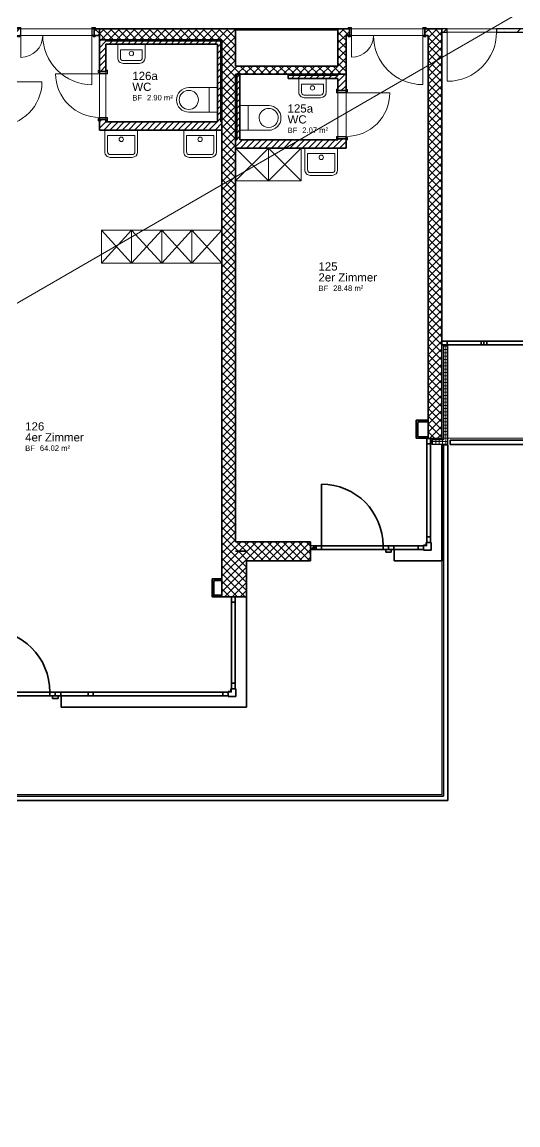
# Model space of a CAD drawing. Header units: centimetres. Extents: x -63 to 12757, y -227 to 7527.
# Drawn here: x 2850 to 3756, y 274 to 2291 of the extents above; entities that cross this region are included whole.
import ezdxf

# ---------------------------------------------------------------- set-up
doc = ezdxf.new("R2010")
doc.units = ezdxf.units.CM
for name, color, linetype, lineweight in [('A----___H_HATCH', 252, 'Continuous', 9), ('A----___J_MARKEN', 252, 'Continuous', 15), ('A_E--___E_WAENDE', 7, 'Continuous', 35), ('A_E0-___E_DECKEN', 7, 'Continuous', 9), ('A_E5-___E_FENTUER', 252, 'Continuous', 9), ('A_I4-___E_SANITAER', 253, 'Continuous', 9), ('A_M1-___E_TRENNWAENDE', 7, 'Continuous', 25), ('A_R--___E_AUSSTATTUNG', 253, 'Continuous', 9), ('A_Z20___E_RAUM', 255, 'Continuous', 9), ('A_Z21___T_RAUMTEXT', 7, 'Continuous', 15)]:
    doc.layers.add(name, color=color, linetype=linetype, lineweight=lineweight)
doc.styles.add('Arial_1', font='arial.ttf', dxfattribs={"height": 0.2})
doc.styles.add('Arial_2', font='arial.ttf', dxfattribs={"height": 10})
doc.styles.add('Arial_3', font='arial.ttf', dxfattribs={"height": 15})
pattern_1 = [(45, (0, 0), (-7.071068, 7.071068), []), (135, (0, 0), (-7.071068, -7.071068), [])]
pattern_2 = [(45, (0, 0), (-5.656854, 5.656854), [])]
pattern_3 = [(45, (0, 0), (-22.45064, 22.45064), []), (45, (22.45, 0), (-22.45064, 22.45064), [15.875, -7.937])]
pattern_4 = [(90, (0, 0), (-6, 4e-16), []), (180, (0, 0), (-7e-16, -6), [])]

# ---------------------------------------------------------------- blocks, each defined once
blk = doc.blocks.new('_Zargentür 2-flg - Ungleich - 130 x 210-1939757-033O')
at = {"layer": 'A_E5-___E_FENTUER'}
for p, q in [((-90, -1.6), (-90, 88.4)), ((40, -1.6), (40, 38.4)), ((-96, 0.9), (-92, 0.9)), ((-96, -1.6), (-96, 0.9)), ((-95.5, 0.4), (-95.5, -1.6)), ((-92.5, 0.4), (-95.5, 0.4)), ((-92.5, -2.1), (-92.5, 0.4)), ((-92, 0.9), (-92, -1.6)), ((42, 0.9), (46, 0.9)), ((42, -1.6), (42, 0.9)), ((42.5, 0.4), (42.5, -2.1)), ((45.5, 0.4), (42.5, 0.4)), ((45.5, -1.6), (45.5, 0.4)), ((46, 0.9), (46, -1.6)), ((-96.5, -13.6), (-96, -13.6)), ((-96.5, -16.1), (-96.5, -13.6)), ((-90, -16.1), (-96.5, -16.1)), ((-95.5, -1.6), (-96, -1.6)), ((-96, -13.6), (-96, -15.6)), ((-96, -15.6), (-90.5, -15.6)), ((-90.5, -2.1), (-92.5, -2.1)), ((-92, -1.6), (-90, -1.6)), ((-90.5, -15.6), (-90.5, -2.1)), ((-90, -1.6), (-90, -16.1)), ((40, -1.6), (42, -1.6)), ((40, -16.1), (40, -1.6)), ((46.5, -16.1), (40, -16.1)), ((40.5, -2.1), (40.5, -15.6)), ((42.5, -2.1), (40.5, -2.1)), ((40.5, -15.6), (46, -15.6)), ((46, -1.6), (45.5, -1.6)), ((46, -13.6), (46.5, -13.6)), ((46, -15.6), (46, -13.6)), ((46.5, -13.6), (46.5, -16.1))]:
    blk.add_line(p, q, dxfattribs=at)
for centre, radius, start, end in [((-90, -1.6), 90, 360, 90), ((40, -1.6), 40, 90, 180)]:
    blk.add_arc(centre, radius, start, end, dxfattribs=at)
blk = doc.blocks.new('_Zargentür 1-flg - 80 x 210-V13-033O')
at = {"layer": 'A_E5-___E_FENTUER'}
for p, q in [((-40, -4.8), (-40, 75.2)), ((-46.5, -16.8), (-46, -16.8)), ((-46.5, -19.3), (-46.5, -16.8)), ((-40, -19.3), (-46.5, -19.3)), ((-46, -2.3), (-42, -2.3)), ((-46, -4.8), (-46, -2.3)), ((-45.5, -4.8), (-46, -4.8)), ((-46, -16.8), (-46, -18.8)), ((-46, -18.8), (-40.5, -18.8)), ((-45.5, -2.8), (-45.5, -4.8)), ((-42.5, -2.8), (-45.5, -2.8)), ((-42.5, -5.3), (-42.5, -2.8)), ((-40.5, -5.3), (-42.5, -5.3)), ((-42, -2.3), (-42, -4.8)), ((-42, -4.8), (-40, -4.8)), ((-40.5, -18.8), (-40.5, -5.3)), ((-40, -4.8), (-40, -19.3)), ((40, -4.8), (42, -4.8)), ((40, -19.3), (40, -4.8)), ((46.5, -19.3), (40, -19.3)), ((40.5, -5.3), (40.5, -18.8)), ((42.5, -5.3), (40.5, -5.3)), ((40.5, -18.8), (46, -18.8)), ((42, -2.3), (46, -2.3)), ((42, -4.8), (42, -2.3)), ((42.5, -2.8), (42.5, -5.3)), ((45.5, -2.8), (42.5, -2.8)), ((45.5, -4.8), (45.5, -2.8)), ((46, -4.8), (45.5, -4.8)), ((46, -2.3), (46, -4.8)), ((46, -16.8), (46.5, -16.8)), ((46, -18.8), (46, -16.8)), ((46.5, -16.8), (46.5, -19.3))]:
    blk.add_line(p, q, dxfattribs=at)
blk.add_arc((-40, -4.8), 80, 360, 90, dxfattribs=at)
blk = doc.blocks.new('_Waschbecken - 500 x 350-375340-033O')
at = {"layer": 'A_I4-___E_SANITAER'}
for p, q in [((-12.4, 28), (-12.4, 3)), ((-7.4, 13), (-7.4, 28)), ((-7.4, 13), (-7.4, 28)), ((27.6, 38), (-2.4, 38)), ((-2.4, 33), (27.6, 33)), ((-2.4, 33), (27.6, 33)), ((32.6, 28), (32.6, 13)), ((32.6, 28), (32.6, 13)), ((37.6, 3), (37.6, 28)), ((-12.4, 3), (37.6, 3)), ((32.6, 13), (-7.4, 13)), ((32.6, 13), (-7.4, 13))]:
    blk.add_line(p, q, dxfattribs=at)
blk.add_circle((12.6, 20), 4, dxfattribs=at)
for centre, radius, start, end in [((-2.4, 28), 10, 90, 180), ((-2.4, 28), 10, 90, 180), ((-2.4, 28), 5, 90, 180), ((-2.4, 28), 5, 90, 180), ((27.6, 28), 10, 360, 90), ((27.6, 28), 10, 360, 90), ((27.6, 28), 5, 0, 90), ((27.6, 28), 5, 0, 90)]:
    blk.add_arc(centre, radius, start, end, dxfattribs=at)
blk = doc.blocks.new('_WC - mit Spülkasten-1642832-033O')
at = {"layer": 'A_I4-___E_SANITAER'}
for p, q in [((-9.9, 55.5), (-9.9, 18)), ((35.1, 18), (35.1, 55.5)), ((-9.9, 3), (-9.9, 18)), ((35.1, 18), (-9.9, 18)), ((-9.9, 18), (35.1, 18)), ((-9.9, 3), (35.1, 3)), ((35.1, 18), (35.1, 3))]:
    blk.add_line(p, q, dxfattribs=at)
for radius, start, end in [(22.5, 360, 180), (17.5, 90, 270), (17.5, 90, 270), (17.5, 270, 90), (17.5, 270, 90)]:
    blk.add_arc((12.6, 55.5), radius, start, end, dxfattribs=at)
blk = doc.blocks.new('_Zargentür 1-flg - 80 x 210-2022607-033O')
at = {"layer": 'A_E5-___E_FENTUER'}
for p, q in [((-40, -3.3), (-40, 76.7)), ((-46.5, -18.3), (-46, -18.3)), ((-46.5, -20.8), (-46.5, -18.3)), ((-46, -0.8), (-42, -0.8)), ((-46, -3.3), (-46, -0.8)), ((-45.5, -3.3), (-46, -3.3)), ((-46, -18.3), (-46, -20.3)), ((-45.5, -1.3), (-45.5, -3.3)), ((-42.5, -1.3), (-45.5, -1.3)), ((-42.5, -3.8), (-42.5, -1.3)), ((-40.5, -3.8), (-42.5, -3.8)), ((-42, -0.8), (-42, -3.3)), ((-42, -3.3), (-40, -3.3)), ((-40.5, -20.3), (-40.5, -3.8)), ((-40, -3.3), (-40, -20.8)), ((40, -3.3), (42, -3.3)), ((40, -20.8), (40, -3.3)), ((40.5, -3.8), (40.5, -20.3)), ((42.5, -3.8), (40.5, -3.8)), ((42, -0.8), (46, -0.8)), ((42, -3.3), (42, -0.8)), ((42.5, -1.3), (42.5, -3.8)), ((45.5, -1.3), (42.5, -1.3)), ((45.5, -3.3), (45.5, -1.3)), ((46, -3.3), (45.5, -3.3)), ((46, -0.8), (46, -3.3)), ((46, -20.3), (46, -18.3)), ((-40, -20.8), (-46.5, -20.8)), ((-46, -20.3), (-40.5, -20.3)), ((46, -20.8), (40, -20.8)), ((40.5, -20.3), (46, -20.3))]:
    blk.add_line(p, q, dxfattribs=at)
blk.add_arc((-40, -3.3), 80, 360, 90, dxfattribs=at)
blk = doc.blocks.new('_Tür 1-flg - 90 x 210-1934451-033O')
at = {"layer": 'A_E5-___E_FENTUER'}
blk.add_line((-45, -2.94), (-45, -92.94), dxfattribs=at)
blk.add_arc((-45, -2.94), 90, 270, 0, dxfattribs=at)
blk = doc.blocks.new('_Zargentür 1-flg - 80 x 210-2022519-033O')
at = {"layer": 'A_E5-___E_FENTUER'}
for p, q in [((-40, 19.3), (-46.5, 19.3)), ((-46.5, 19.3), (-46.5, 16.8)), ((-46.5, 16.8), (-46, 16.8)), ((-46, 16.8), (-46, 18.8)), ((-46, 18.8), (-40.5, 18.8)), ((-45.5, 4.8), (-46, 4.8)), ((-46, 4.8), (-46, 2.3)), ((-46, 2.3), (-42, 2.3)), ((-45.5, 2.8), (-45.5, 4.8)), ((-42.5, 2.8), (-45.5, 2.8)), ((-40.5, 5.3), (-42.5, 5.3)), ((-42.5, 5.3), (-42.5, 2.8)), ((-42, 2.3), (-42, 4.8)), ((-42, 4.8), (-40, 4.8)), ((-40.5, 18.8), (-40.5, 5.3)), ((-40, 4.8), (-40, 19.3)), ((-40, 4.8), (-40, -75.2)), ((40, 19.3), (40, 4.8)), ((46.5, 19.3), (40, 19.3)), ((40, 4.8), (42, 4.8)), ((40.5, 5.3), (40.5, 18.8)), ((40.5, 18.8), (46, 18.8)), ((42.5, 5.3), (40.5, 5.3)), ((42, 4.8), (42, 2.3)), ((42, 2.3), (46, 2.3)), ((42.5, 2.8), (42.5, 5.3)), ((45.5, 2.8), (42.5, 2.8)), ((46, 4.8), (45.5, 4.8)), ((45.5, 4.8), (45.5, 2.8)), ((46, 18.8), (46, 16.8)), ((46, 16.8), (46.5, 16.8)), ((46, 2.3), (46, 4.8)), ((46.5, 16.8), (46.5, 19.3))]:
    blk.add_line(p, q, dxfattribs=at)
blk.add_arc((-40, 4.8), 80, 270, 0, dxfattribs=at)
blk = doc.blocks.new('_Waschbecken - 600 x 500-V17-033O')
at = {"layer": 'A_I4-___E_SANITAER'}
for p, q in [((-17.4, 47.5), (-17.4, 7.5)), ((-12.4, 17.5), (-12.4, 47.5)), ((-12.4, 17.5), (-12.4, 47.5)), ((32.6, 57.5), (-7.4, 57.5)), ((-7.4, 52.5), (32.6, 52.5)), ((-7.4, 52.5), (32.6, 52.5)), ((37.6, 47.5), (37.6, 17.5)), ((37.6, 47.5), (37.6, 17.5)), ((42.6, 7.5), (42.6, 47.5)), ((-17.4, 7.5), (42.6, 7.5)), ((37.6, 17.5), (-12.4, 17.5)), ((37.6, 17.5), (-12.4, 17.5))]:
    blk.add_line(p, q, dxfattribs=at)
blk.add_circle((12.6, 24.5), 4, dxfattribs=at)
for centre, radius, start, end in [((-7.4, 47.5), 10, 90, 180), ((-7.4, 47.5), 10, 90, 180), ((-7.4, 47.5), 5, 90, 180), ((-7.4, 47.5), 5, 90, 180), ((32.6, 47.5), 10, 360, 90), ((32.6, 47.5), 10, 360, 90), ((32.6, 47.5), 5, 0, 90), ((32.6, 47.5), 5, 0, 90)]:
    blk.add_arc(centre, radius, start, end, dxfattribs=at)
blk = doc.blocks.new('_Tür 1-flg - Rahmen - Unterlicht - _Tür 1-flg - Rahmen 10_10_30 - U 224cm-1390390-033O')
at = {"layer": 'A_E--___E_WAENDE'}
for p, q in [((-57.2, 3.5), (-57.2, 118)), ((-57.2, 3.5), (-67.2, 3.5)), ((-67.2, 3.5), (-67.2, -3.5)), ((-57.2, -3.5), (-57.2, 3.5)), ((-57.2, 3.5), (-57.2, -3.5)), ((-57.2, 3.5), (57.2, 3.5)), ((67.2, 3.5), (57.2, 3.5)), ((57.2, 3.5), (57.2, -3.5)), ((57.2, -3.5), (57.2, 3.5)), ((67.2, -3.5), (67.2, 3.5)), ((-67.2, -3.5), (-57.2, -3.5)), ((57.2, -3.5), (-57.2, -3.5)), ((57.2, -3.5), (67.2, -3.5))]:
    blk.add_line(p, q, dxfattribs=at)
blk.add_arc((-57.2, 3.5), 114.5, 0, 90, dxfattribs=at)
blk = doc.blocks.new('_Flügel 2-flg - Unterlicht - Rahmen 10cm - Unterlicht 151cm-1387834-033O')
at = {"layer": 'A_E--___E_WAENDE'}
for p, q in [((-148, 3.5), (-158, 3.5)), ((-158, 3.5), (-158, -3.5)), ((-148, -3.5), (-148, 3.5)), ((-148, 3.5), (-148, -3.5)), ((-148, 3.5), (-98, 3.5)), ((-89, 3.5), (-98, 3.5)), ((-98, 3.5), (-98, -3.5)), ((-98, -3.5), (-98, 3.5)), ((-89, -3.5), (-89, 3.5)), ((-89, 3.5), (-89, -3.5)), ((-89, 3.5), (148, 3.5)), ((158, 3.5), (148, 3.5)), ((148, 3.5), (148, -3.5)), ((148, 3.5), (148, -3.5)), ((158, -3.5), (158, 3.5)), ((-158, -3.5), (-148, -3.5)), ((-98, -3.5), (-148, -3.5)), ((-98, -3.5), (-89, -3.5)), ((148, -3.5), (-89, -3.5)), ((148, -3.5), (158, -3.5))]:
    blk.add_line(p, q, dxfattribs=at)
blk = doc.blocks.new('_Flügel 1-flg - Unterlicht - Rahmen 10cm - Höhe U 151cm-1393387-033O')
at = {"layer": 'A_E--___E_WAENDE'}
for p, q in [((-74.1, 3.5), (-84.1, 3.5)), ((-84.1, 3.5), (-84.1, -3.5)), ((-74.1, -3.5), (-74.1, 3.5)), ((-74.1, 3.5), (-74.1, -3.5)), ((-74.1, 3.5), (74.1, 3.5)), ((84.1, 3.5), (74.1, 3.5)), ((74.1, 3.5), (74.1, -3.5)), ((74.1, 3.5), (74.1, -3.5)), ((84.1, -3.5), (84.1, 3.5)), ((-84.1, -3.5), (-74.1, -3.5)), ((74.1, -3.5), (-74.1, -3.5)), ((74.1, -3.5), (84.1, -3.5))]:
    blk.add_line(p, q, dxfattribs=at)
blk = doc.blocks.new('_Tür 1-flg - Rahmen - Unterlicht - _Tür 1-flg - Rahmen 10_10_30 - U 224cm-1390389-033O')
at = {"layer": 'A_E--___E_WAENDE'}
for p, q in [((-56.2, 3.5), (-56.2, 116)), ((-56.2, 3.5), (-66.2, 3.5)), ((-66.2, 3.5), (-66.2, -3.5)), ((-56.2, -3.5), (-56.2, 3.5)), ((-56.2, 3.5), (-56.2, -3.5)), ((-56.2, 3.5), (56.2, 3.5)), ((66.2, 3.5), (56.2, 3.5)), ((56.2, 3.5), (56.2, -3.5)), ((56.2, -3.5), (56.2, 3.5)), ((66.2, -3.5), (66.2, 3.5)), ((-66.2, -3.5), (-56.2, -3.5)), ((56.2, -3.5), (-56.2, -3.5)), ((56.2, -3.5), (66.2, -3.5))]:
    blk.add_line(p, q, dxfattribs=at)
blk.add_arc((-56.2, 3.5), 112.5, 0, 90, dxfattribs=at)
blk = doc.blocks.new('_Flügel 1-flg - Unterlicht - Rahmen 10cm - Höhe U 151cm-1387792-033O')
at = {"layer": 'A_E--___E_WAENDE'}
for p, q in [((-85.2, 3.5), (-95.2, 3.5)), ((-95.2, 3.5), (-95.2, -3.5)), ((-85.2, -3.5), (-85.2, 3.5)), ((-85.2, 3.5), (85.2, 3.5)), ((-85.2, 3.5), (-85.2, -3.5)), ((95.2, 3.5), (85.2, 3.5)), ((85.2, 3.5), (85.2, -3.5)), ((85.2, 3.5), (85.2, -3.5)), ((95.2, -3.5), (95.2, 3.5)), ((-95.2, -3.5), (-85.2, -3.5)), ((85.2, -3.5), (-85.2, -3.5)), ((85.2, -3.5), (95.2, -3.5))]:
    blk.add_line(p, q, dxfattribs=at)
blk = doc.blocks.new('_Flügel 1-flg - Unterlicht - Rahmen 10cm - Höhe U 151cm-1387817-033O')
at = {"layer": 'A_E--___E_WAENDE'}
for p, q in [((-22, 3.5), (-32, 3.5)), ((-32, 3.5), (-32, -3.5)), ((-22, -3.5), (-22, 3.5)), ((-22, 3.5), (-22, -3.5)), ((-22, 3.5), (22, 3.5)), ((32, 3.5), (22, 3.5)), ((22, 3.5), (22, -3.5)), ((22, 3.5), (22, -3.5)), ((32, -3.5), (32, 3.5)), ((-32, -3.5), (-22, -3.5)), ((22, -3.5), (-22, -3.5)), ((22, -3.5), (32, -3.5))]:
    blk.add_line(p, q, dxfattribs=at)
blk = doc.blocks.new('Rechteckiger Pfosten - Deckpfosten 5 x 10-1387818-033O')
at = {"layer": 'A_E--___E_WAENDE'}
for p, q in [((-5, 8.5), (5, 8.5)), ((-5, 3.5), (-5, 8.5)), ((5, 3.5), (-5, 3.5)), ((5, 8.5), (5, 3.5))]:
    blk.add_line(p, q, dxfattribs=at)
blk = doc.blocks.new('Linker Eckpfosten - L 12 x 12-1387846-033O')
at = {"layer": 'A_E--___E_WAENDE'}
for p, q in [((4.5, 4.5), (-9.5, 4.5)), ((-9.5, 4.5), (-9.5, -4.5)), ((4.5, -9.5), (4.5, 4.5)), ((-9.5, -4.5), (-4.5, -4.5)), ((-4.5, -4.5), (-4.5, -9.5)), ((-4.5, -9.5), (4.5, -9.5))]:
    blk.add_line(p, q, dxfattribs=at)
blk = doc.blocks.new('Linker Eckpfosten - L 12 x 12-1387820-033O')
at = {"layer": 'A_E--___E_WAENDE'}
for p, q in [((-9.5, -4.5), (-9.5, 4.5)), ((-9.5, 4.5), (4.5, 4.5)), ((4.5, 4.5), (4.5, -9.5)), ((-4.5, -4.5), (-9.5, -4.5)), ((-4.5, -9.5), (-4.5, -4.5)), ((4.5, -9.5), (-4.5, -9.5))]:
    blk.add_line(p, q, dxfattribs=at)
blk = doc.blocks.new('_Flügel 1-flg_ungl - _Flügel 1-flg Rahmen 5_30cm-1439329-033O')
at = {"layer": 'A_E--___E_WAENDE'}
for p, q in [((-28.5, 3.5), (-38.5, 3.5)), ((-38.5, 3.5), (-38.5, -3.5)), ((-28.5, -3.5), (-28.5, 3.5)), ((-28.5, 3.5), (-28.5, -3.5)), ((-28.5, 3.5), (33.5, 3.5)), ((38.5, 3.5), (33.5, 3.5)), ((33.5, 3.5), (33.5, -3.5)), ((33.5, 3.5), (33.5, -3.5)), ((38.5, -3.5), (38.5, 3.5)), ((-38.5, -3.5), (-28.5, -3.5)), ((33.5, -3.5), (-28.5, -3.5)), ((33.5, -3.5), (38.5, -3.5))]:
    blk.add_line(p, q, dxfattribs=at)
blk = doc.blocks.new('_Flügel 1-flg_ungl - _Flügel 1-flg Rahmen 5_30cm-1439333-033O')
at = {"layer": 'A_E--___E_WAENDE'}
for p, q in [((-86, 3.5), (-91, 3.5)), ((-91, 3.5), (-91, -3.5)), ((-86, -3.5), (-86, 3.5)), ((-86, 3.5), (-86, -3.5)), ((-86, 3.5), (81, 3.5)), ((91, 3.5), (81, 3.5)), ((81, 3.5), (81, -3.5)), ((81, 3.5), (81, -3.5)), ((91, -3.5), (91, 3.5)), ((-91, -3.5), (-86, -3.5)), ((81, -3.5), (-86, -3.5)), ((81, -3.5), (91, -3.5))]:
    blk.add_line(p, q, dxfattribs=at)
blk = doc.blocks.new('_Schrank - Hochschrank 60 x 60-2063835-033O')
at = {"layer": 'A_R--___E_AUSSTATTUNG'}
for p, q in [((-25.8, -27.7), (-25.8, 32.3)), ((-25.8, 32.3), (34.2, 32.3)), ((-25.8, -27.7), (34.2, 32.3)), ((-25.8, 32.3), (34.2, -27.7)), ((34.2, 32.3), (34.2, -27.7)), ((34.2, -27.7), (-25.8, -27.7))]:
    blk.add_line(p, q, dxfattribs=at)
blk = doc.blocks.new('_Schrank - Hochschrank 55 x 60-2063837-033O')
at = {"layer": 'A_R--___E_AUSSTATTUNG'}
for p, q in [((-23.3, -27.7), (-23.3, 32.3)), ((-23.3, 32.3), (31.7, 32.3)), ((-23.3, -27.7), (31.7, 32.3)), ((-23.3, 32.3), (31.7, -27.7)), ((31.7, 32.3), (31.7, -27.7)), ((31.7, -27.7), (-23.3, -27.7))]:
    blk.add_line(p, q, dxfattribs=at)
blk = doc.blocks.new('_Beschriftung Räume - Nummer_ Name_ Fläche-157530-033O')
at = {"layer": 'A_Z21___T_RAUMTEXT', "insert": (-0.364, -0.522), "char_height": 0.2, "width": 0.44093, "attachment_point": 1, "style": 'Arial_1'}
blk.add_mtext('BF', dxfattribs=at)

msp = doc.modelspace()

# ---------------------------------------------------------------- hatches: boundary and pattern name
at = {"layer": 'A----___H_HATCH'}
h = msp.add_hatch(dxfattribs=at)
h.set_pattern_fill('FP_2', color=256, style=0, pattern_type=2)
h.set_pattern_definition(pattern_1)
h.paths.add_polyline_path([(2833.8, 2266.6), (2843.3, 2266.6), (2843.3, 2278.6), (2833.8, 2278.6)], flags=0)
h.paths.add_polyline_path([(2990.8, 2266.6), (2990.8, 2278.6), (2981.3, 2278.6), (2981.3, 2266.6)], flags=0)
h = msp.add_hatch(dxfattribs=at)
h.set_pattern_fill('FP_2', color=256, style=0, pattern_type=2)
h.set_pattern_definition(pattern_1)
h.paths.add_polyline_path([(3214.8, 2258.7), (3214.8, 2278.7), (2990.8, 2278.7), (2990.8, 2258.7), (3143.7, 2258.7)], flags=0)
h = msp.add_hatch(dxfattribs=at)
h.set_pattern_fill('FP_2', color=256, style=0, pattern_type=2)
h.set_pattern_definition(pattern_1)
h.paths.add_polyline_path([(3239.8, 1323.1), (3239.8, 2278.7), (3214.8, 2278.7), (3214.8, 1323.1)], flags=0)
h = msp.add_hatch(dxfattribs=at)
h.set_pattern_fill('FP_15', color=256, style=0, pattern_type=2)
h.set_pattern_definition(pattern_3)
h.paths.add_polyline_path([(3426.8, 2276.7), (3426.8, 2278.7), (3239.8, 2278.7), (3239.8, 2276.7), (3365.2, 2276.7)], flags=0)
h = msp.add_hatch(dxfattribs=at)
h.set_pattern_fill('FP_2', color=256, style=0, pattern_type=2)
h.set_pattern_definition(pattern_1)
h.paths.add_polyline_path([(3441.8, 2210.6), (3441.8, 2278.7), (3426.8, 2278.7), (3426.8, 2210.6)], flags=0)
h = msp.add_hatch(dxfattribs=at)
h.set_pattern_fill('FP_2', color=256, style=0, pattern_type=2)
h.set_pattern_definition(pattern_1)
h.paths.add_polyline_path([(3591.8, 2266.7), (3616.8, 2266.7), (3616.8, 2278.7), (3585.8, 2278.7), (3585.8, 2266.7)], flags=0)
h.paths.add_polyline_path([(3441.8, 2266.7), (3447.8, 2266.7), (3447.8, 2278.7), (3441.8, 2278.7)], flags=0)
h = msp.add_hatch(dxfattribs=at)
h.set_pattern_fill('FP_2', color=256, style=0, pattern_type=2)
h.set_pattern_definition(pattern_1)
h.paths.add_polyline_path([(3616.8, 1529.6), (3616.8, 2266.7), (3591.8, 2266.7), (3591.8, 1529.6)], flags=0)
h = msp.add_hatch(dxfattribs=at)
h.set_pattern_fill('FP_15', color=256, style=0, pattern_type=2)
h.set_pattern_definition(pattern_3)
h.paths.add_polyline_path([(3854.2, 2272.7), (3854.2, 2278.7), (3716.8, 2278.7), (3716.8, 2272.7)], flags=0)
h.paths.add_polyline_path([(3626.8, 2272.7), (3626.8, 2278.7), (3616.8, 2278.7), (3616.8, 2272.7)], flags=0)
h = msp.add_hatch(dxfattribs=at)
h.set_pattern_fill('FP_18', color=256, style=0, pattern_type=2)
h.set_pattern_definition(pattern_2)
h.paths.add_polyline_path([(2990.8, 2108.6), (3002.8, 2108.6), (3002.8, 2112.6), (2990.8, 2112.6)], flags=0)
h.paths.add_polyline_path([(2990.8, 2200.6), (3002.8, 2200.6), (3002.8, 2258.7), (2990.8, 2258.7), (2990.8, 2233.6)], flags=0)
h = msp.add_hatch(dxfattribs=at)
h.set_pattern_fill('FP_18', color=256, style=0, pattern_type=2)
h.set_pattern_definition(pattern_2)
h.paths.add_polyline_path([(3206.8, 2250.6), (3212.8, 2250.6), (3212.8, 2256.6), (3002.8, 2256.6), (3002.8, 2250.6), (3143.7, 2250.6)], flags=0)
h = msp.add_hatch(dxfattribs=at)
h.set_pattern_fill('FP_18', color=256, style=0, pattern_type=2)
h.set_pattern_definition(pattern_2)
h.paths.add_polyline_path([(3212.8, 2108.6), (3212.8, 2250.6), (3206.8, 2250.6), (3206.8, 2108.6)], flags=0)
h = msp.add_hatch(dxfattribs=at)
h.set_pattern_fill('FP_2', color=256, style=0, pattern_type=2)
h.set_pattern_definition(pattern_1)
h.paths.add_polyline_path([(3426.8, 2195.6), (3441.8, 2195.6), (3441.8, 2210.6), (3239.8, 2210.6), (3239.8, 2195.6), (3365.2, 2195.6)], flags=0)
h = msp.add_hatch(dxfattribs=at)
h.set_pattern_fill('FP_18', color=256, style=0, pattern_type=2)
h.set_pattern_definition(pattern_2)
h.paths.add_polyline_path([(3247.8, 2075.7), (3247.8, 2195.6), (3241.8, 2195.6), (3241.8, 2075.7)], flags=0)
h = msp.add_hatch(dxfattribs=at)
h.set_pattern_fill('FP_18', color=256, style=0, pattern_type=2)
h.set_pattern_definition(pattern_2)
h.paths.add_polyline_path([(3426.8, 2187.7), (3426.8, 2193.7), (3335.8, 2193.7), (3335.8, 2187.7), (3365.2, 2187.7)], flags=0)
h = msp.add_hatch(dxfattribs=at)
h.set_pattern_fill('FP_18', color=256, style=0, pattern_type=2)
h.set_pattern_definition(pattern_2)
h.paths.add_polyline_path([(3426.8, 2075.7), (3441.8, 2075.7), (3441.8, 2077.7), (3426.8, 2077.7)], flags=0)
h.paths.add_polyline_path([(3441.8, 2165.7), (3441.8, 2195.6), (3426.8, 2195.6), (3426.8, 2165.7)], flags=0)
h = msp.add_hatch(dxfattribs=at)
h.set_pattern_fill('FP_18', color=256, style=0, pattern_type=2)
h.set_pattern_definition(pattern_2)
h.paths.add_polyline_path([(3199.1, 2093.6), (3214.8, 2093.6), (3214.8, 2108.6), (2990.8, 2108.6), (2990.8, 2093.6), (3143.7, 2093.6)], flags=0)
h = msp.add_hatch(dxfattribs=at)
h.set_pattern_fill('FP_18', color=256, style=0, pattern_type=2)
h.set_pattern_definition(pattern_2)
h.paths.add_polyline_path([(3254.5, 2060.7), (3441.8, 2060.7), (3441.8, 2075.7), (3239.8, 2075.7), (3239.8, 2060.7)], flags=0)
h = msp.add_hatch(dxfattribs=at)
h.set_pattern_fill('FP_1', color=256, style=0, pattern_type=2)
h.set_pattern_definition(pattern_4)
h.paths.add_polyline_path([(3627.8, 1518.7), (3627.8, 1698.6), (3619.8, 1698.6), (3619.8, 1518.7)], flags=0)
h = msp.add_hatch(dxfattribs=at)
h.set_pattern_fill('FP_18', color=256, style=0, pattern_type=2)
h.set_pattern_definition(pattern_2)
h.paths.add_polyline_path([(3591.8, 1559.7), (3591.8, 1562.7), (3569.8, 1562.7), (3569.8, 1559.7), (3572.8, 1559.7)], flags=0)
h = msp.add_hatch(dxfattribs=at)
h.set_pattern_fill('FP_18', color=256, style=0, pattern_type=2)
h.set_pattern_definition(pattern_2)
h.paths.add_polyline_path([(3572.8, 1529.7), (3572.8, 1559.7), (3569.8, 1559.7), (3569.8, 1529.7)], flags=0)
h = msp.add_hatch(dxfattribs=at)
h.set_pattern_fill('FP_18', color=256, style=0, pattern_type=2)
h.set_pattern_definition(pattern_2)
h.paths.add_polyline_path([(3591.8, 1529.7), (3591.8, 1532.7), (3572.8, 1532.7), (3572.8, 1529.7)], flags=0)
h = msp.add_hatch(dxfattribs=at)
h.set_pattern_fill('FP_1', color=256, style=0, pattern_type=2)
h.set_pattern_definition(pattern_4)
h.paths.add_polyline_path([(3619.8, 1518.7), (3619.8, 1526.7), (3598.3, 1526.7), (3598.3, 1518.7)], flags=0)
h = msp.add_hatch(dxfattribs=at)
h.set_pattern_fill('FP_2', color=256, style=0, pattern_type=2)
h.set_pattern_definition(pattern_1)
h.paths.add_polyline_path([(3259.8, 1305.6), (3376.8, 1305.6), (3376.8, 1340.6), (3239.8, 1340.6), (3239.8, 1323.1), (3259.8, 1323.1)], flags=0)
h = msp.add_hatch(dxfattribs=at)
h.set_pattern_fill('FP_25', color=256, style=0, pattern_type=2)
h.set_pattern_definition([(45, (0, 0), (-7.071068, 7.071068), []), (45, (2.828, 0), (-7.071068, 7.071068), []), (45, (5.657, 0), (-7.071068, 7.071068), [])])
h.paths.add_polyline_path([(3386.8, 1326.2), (3386.8, 1333.2), (3376.8, 1333.2), (3376.8, 1326.2)], flags=0)
h = msp.add_hatch(dxfattribs=at)
h.set_pattern_fill('FP_2', color=256, style=0, pattern_type=2)
h.set_pattern_definition(pattern_1)
h.paths.add_polyline_path([(3259.8, 1239.7), (3259.8, 1323.1), (3214.8, 1323.1), (3214.8, 1239.7), (3254.5, 1239.7)], flags=0)
h = msp.add_hatch(dxfattribs=at)
h.set_pattern_fill('FP_18', color=256, style=0, pattern_type=2)
h.set_pattern_definition(pattern_2)
h.paths.add_polyline_path([(3214.8, 1269.7), (3214.8, 1272.7), (3196.8, 1272.7), (3196.8, 1269.7), (3199.8, 1269.7)], flags=0)
h = msp.add_hatch(dxfattribs=at)
h.set_pattern_fill('FP_18', color=256, style=0, pattern_type=2)
h.set_pattern_definition(pattern_2)
h.paths.add_polyline_path([(3199.8, 1239.7), (3199.8, 1269.7), (3196.8, 1269.7), (3196.8, 1239.7)], flags=0)
h = msp.add_hatch(dxfattribs=at)
h.set_pattern_fill('FP_18', color=256, style=0, pattern_type=2)
h.set_pattern_definition(pattern_2)
h.paths.add_polyline_path([(3214.8, 1239.7), (3214.8, 1242.7), (3199.8, 1242.7), (3199.8, 1239.7)], flags=0)

# ---------------------------------------------------------------- linework, layer by layer
at = {"layer": 'A----___J_MARKEN'}
msp.add_line((246.8, 273.7), (11178.4, 6609.7), dxfattribs=at)
at = {"layer": 'A_E--___E_WAENDE'}
for p, q in [((2990.8, 2278.6), (2981.3, 2278.6)), ((2981.3, 2278.6), (2981.3, 2266.6)), ((2981.3, 2266.6), (2990.8, 2266.6)), ((3227.3, 2278.7), (2990.8, 2278.7)), ((2990.8, 2278.7), (2990.8, 2258.7)), ((2990.8, 2266.6), (2990.8, 2278.6)), ((3227.3, 2278.7), (3214.8, 2278.7)), ((3239.8, 2278.7), (3227.3, 2278.7)), ((3239.8, 2278.7), (3227.3, 2278.7)), ((3239.8, 2278.7), (3239.8, 2276.7)), ((3239.8, 2210.6), (3239.8, 2276.7)), ((3426.8, 2278.7), (3426.8, 2276.7)), ((3434.3, 2278.7), (3426.8, 2278.7)), ((3426.8, 2276.7), (3426.8, 2210.6)), ((3447.8, 2278.7), (3434.3, 2278.7)), ((3434.3, 2278.7), (3434.3, 2278.7)), ((3441.8, 2210.6), (3441.8, 2266.7)), ((3441.8, 2266.7), (3447.8, 2266.7)), ((3447.8, 2266.7), (3447.8, 2278.7)), ((3616.8, 2278.7), (3585.8, 2278.7)), ((3585.8, 2278.7), (3585.8, 2266.7)), ((3585.8, 2266.7), (3591.8, 2266.7)), ((3591.8, 2266.7), (3591.8, 1562.7)), ((3616.8, 2272.7), (3616.8, 2278.7)), ((3616.8, 2278.7), (3616.8, 2272.7)), ((3616.8, 2266.7), (3616.8, 2272.7)), ((3616.8, 1529.6), (3616.8, 2266.7)), ((2990.8, 2258.7), (2990.8, 2200.6)), ((3002.8, 2258.7), (2990.8, 2258.7)), ((3002.8, 2258.7), (3214.8, 2258.7)), ((3002.8, 2256.6), (3002.8, 2258.7)), ((3212.8, 2256.6), (3002.8, 2256.6)), ((3002.8, 2200.6), (3002.8, 2250.6)), ((3002.8, 2250.6), (3206.8, 2250.6)), ((3206.8, 2250.6), (3206.8, 2108.6)), ((3212.8, 2250.6), (3212.8, 2256.6)), ((3212.8, 2108.6), (3212.8, 2250.6)), ((3214.8, 2258.7), (3214.8, 2108.6)), ((2990.8, 2200.6), (3002.8, 2200.6)), ((3426.8, 2210.6), (3239.8, 2210.6)), ((3441.8, 2195.6), (3441.8, 2210.6)), ((3239.8, 2075.7), (3239.8, 2195.6)), ((3239.8, 2195.6), (3241.8, 2195.6)), ((3241.8, 2195.6), (3241.8, 2075.7)), ((3247.8, 2195.6), (3241.8, 2195.6)), ((3247.8, 2195.6), (3426.8, 2195.6)), ((3247.8, 2075.7), (3247.8, 2195.6)), ((3426.8, 2193.7), (3335.8, 2193.7)), ((3335.8, 2193.7), (3335.8, 2187.7)), ((3335.8, 2187.7), (3426.8, 2187.7)), ((3426.8, 2195.6), (3426.8, 2193.7)), ((3441.8, 2195.6), (3426.8, 2195.6)), ((3426.8, 2187.7), (3426.8, 2165.7)), ((3441.8, 2165.7), (3441.8, 2195.6)), ((3426.8, 2165.7), (3441.8, 2165.7)), ((3002.8, 2112.6), (2990.8, 2112.6)), ((2990.8, 2112.6), (2990.8, 2108.6)), ((2990.8, 2108.6), (2990.8, 2093.6)), ((3002.8, 2108.6), (3002.8, 2112.6)), ((3206.8, 2108.6), (3002.8, 2108.6)), ((3214.8, 2108.6), (3212.8, 2108.6)), ((3214.8, 2093.6), (3214.8, 2108.6)), ((2990.8, 2093.6), (3214.8, 2093.6)), ((3214.8, 2093.6), (3214.8, 1323.1)), ((3241.8, 2075.7), (3239.8, 2075.7)), ((3239.8, 2075.7), (3239.8, 2060.7)), ((3239.8, 1340.6), (3239.8, 2060.7)), ((3239.8, 2060.7), (3441.8, 2060.7)), ((3426.8, 2075.7), (3247.8, 2075.7)), ((3441.8, 2077.7), (3426.8, 2077.7)), ((3426.8, 2077.7), (3426.8, 2075.7)), ((3441.8, 2075.7), (3441.8, 2077.7)), ((3441.8, 2060.7), (3441.8, 2075.7)), ((3591.8, 1562.7), (3569.8, 1562.7)), ((3569.8, 1562.7), (3569.8, 1559.7)), ((3569.8, 1559.7), (3569.8, 1529.7)), ((3572.8, 1559.7), (3591.8, 1559.7)), ((3572.8, 1532.7), (3572.8, 1559.7)), ((3591.8, 1559.7), (3591.8, 1562.7)), ((3591.8, 1559.7), (3591.8, 1532.7)), ((3569.8, 1529.7), (3572.8, 1529.7)), ((3591.8, 1532.7), (3572.8, 1532.7)), ((3572.8, 1529.7), (3591.8, 1529.7)), ((3589.3, 1339.2), (3589.3, 1529.6)), ((3589.3, 1529.6), (3616.8, 1529.6)), ((3591.8, 1529.7), (3591.8, 1532.7)), ((3591.8, 1529.7), (3591.8, 1529.6)), ((3591.8, 1529.6), (3616.8, 1529.6)), ((3616.8, 1529.6), (3616.8, 1526.7)), ((3616.8, 1518.7), (3616.8, 1305.7)), ((3619.8, 875.1), (3619.8, 1517.7)), ((3627.8, 1517.7), (3619.8, 1517.7)), ((3627.8, 1517.7), (3627.8, 867.1)), ((3631.8, 1526.6), (4128, 1526.6)), ((3631.8, 1518.6), (3631.8, 1526.6)), ((4128, 1518.6), (3631.8, 1518.6)), ((3376.8, 1340.6), (3239.8, 1340.6)), ((3376.8, 1333.2), (3376.8, 1340.6)), ((3376.8, 1326.2), (3376.8, 1333.2)), ((3376.8, 1333.2), (3376.8, 1326.2)), ((3529.8, 1333.2), (3583.3, 1333.2)), ((3214.8, 1323.1), (3214.8, 1272.7)), ((3239.8, 1323.1), (3259.8, 1323.1)), ((3259.8, 1323.1), (3239.8, 1323.1)), ((3376.8, 1305.6), (3376.8, 1326.2)), ((3529.8, 1326.2), (3529.8, 1305.7)), ((3259.8, 1305.6), (3376.8, 1305.6)), ((3259.8, 1242.7), (3259.8, 1305.6)), ((3589.3, 1305.7), (3529.8, 1305.7)), ((3589.3, 1305.7), (3616.8, 1305.7)), ((3214.8, 1272.7), (3196.8, 1272.7)), ((3196.8, 1272.7), (3196.8, 1269.7)), ((3214.8, 1269.7), (3214.8, 1272.7)), ((3196.8, 1269.7), (3196.8, 1239.7)), ((3199.8, 1269.7), (3214.8, 1269.7)), ((3199.8, 1242.7), (3199.8, 1269.7)), ((3214.8, 1269.7), (3214.8, 1242.7)), ((3196.8, 1239.7), (3199.8, 1239.7)), ((3214.8, 1242.7), (3199.8, 1242.7)), ((3199.8, 1239.7), (3214.8, 1239.7)), ((3214.8, 1242.7), (3214.8, 1239.7)), ((3214.8, 1239.7), (3259.8, 1239.7)), ((3214.8, 1239.7), (3259.8, 1239.7)), ((3232.3, 1071.5), (3232.3, 1239.7)), ((3259.8, 1239.7), (3259.8, 1242.7)), ((3259.8, 1239.7), (3259.8, 1242.7)), ((3259.8, 1242.7), (3259.8, 1038)), ((2920.8, 1065.5), (3226.3, 1065.5)), ((2920.8, 1058.5), (2920.8, 1038)), ((3232.3, 1038), (2920.8, 1038)), ((3232.3, 1038), (3259.8, 1038)), ((2724.8, 875.1), (3619.8, 875.1)), ((3619.8, 867.1), (2732.8, 867.1)), ((3619.8, 867.1), (3627.8, 867.1))]:
    msp.add_line(p, q, dxfattribs=at)
at = {"layer": 'A_E0-___E_DECKEN'}
for p, q in [((3616.8, 1526.7), (3616.8, 1529.7)), ((3616.8, 1529.7), (3619.8, 1529.7)), ((3616.8, 878.1), (3616.8, 1518.7)), ((3627.8, 1529.7), (4130.6, 1529.7)), ((2721.8, 878.1), (3616.8, 878.1))]:
    msp.add_line(p, q, dxfattribs=at)
at = {"layer": 'A_M1-___E_TRENNWAENDE'}
for p, q in [((3426.8, 2278.7), (3239.8, 2278.7)), ((3239.8, 2276.7), (3426.8, 2276.7)), ((3626.8, 2278.7), (3616.8, 2278.7)), ((3616.8, 2272.7), (3626.8, 2272.7)), ((3626.8, 2272.7), (3626.8, 2278.7)), ((3854.2, 2278.7), (3716.8, 2278.7)), ((3716.8, 2278.7), (3716.8, 2272.7)), ((3716.8, 2272.7), (3854.2, 2272.7)), ((3619.8, 1698.6), (3619.8, 1526.7)), ((3627.8, 1698.6), (3619.8, 1698.6)), ((3627.8, 1518.7), (3627.8, 1698.6)), ((3619.8, 1526.7), (3598.3, 1526.7)), ((3598.3, 1526.7), (3598.3, 1518.7)), ((3598.3, 1518.7), (3619.8, 1518.7)), ((3619.8, 1518.7), (3627.8, 1518.7)), ((3386.8, 1333.2), (3376.8, 1333.2)), ((3386.8, 1326.2), (3386.8, 1333.2)), ((3376.8, 1326.2), (3386.8, 1326.2))]:
    msp.add_line(p, q, dxfattribs=at)
at = {"layer": 'A_Z20___E_RAUM', "flags": 128}
for points in [[(2779.3, 1065.5), (3232.3, 1065.5), (3232.3, 1239.7), (3196.8, 1239.7), (3196.8, 1272.7), (3214.8, 1272.7), (3214.8, 1323.1), (3214.8, 2068.2), (3214.8, 2093.6), (3209.8, 2093.6), (2990.8, 2093.6), (2990.8, 2253.6), (2990.8, 2266.6), (2833.8, 2266.6)], [(2833.8, 2278.6), (2990.7, 2278.6), (2990.8, 2278.6), (2996.8, 2278.7), (3227.3, 2278.7), (3434.3, 2278.7), (3434.3, 2278.7), (3604.3, 2278.7), (3876.2, 2278.7)]]:
    msp.add_lwpolyline(points, dxfattribs=at)
for points in [[(3239.8, 2060.7), (3239.8, 1340.6), (3376.8, 1340.6), (3376.8, 1333.1), (3589.3, 1333.1), (3589.3, 1529.7), (3569.8, 1529.7), (3569.8, 1562.7), (3591.8, 1562.7), (3591.8, 1707.5), (3591.8, 2266.7), (3441.8, 2266.7), (3441.8, 2203.1), (3441.8, 2203.1), (3441.8, 2190.7), (3441.8, 2060.7), (3244.8, 2060.7)], [(4101.8, 1769.4), (3854.2, 2198.2), (3854.2, 2272.7), (3616.8, 2272.7), (3616.8, 1707.5), (4101.8, 1707.5)], [(3002.8, 2108.6), (3206.8, 2108.6), (3206.8, 2250.6), (3002.8, 2250.6)], [(3335.8, 2187.7), (3335.8, 2195.6), (3247.8, 2195.6), (3247.8, 2075.7), (3426.8, 2075.7), (3426.8, 2187.7)]]:
    msp.add_lwpolyline(points, close=True, dxfattribs=at)

# ---------------------------------------------------------------- block references
at = {"layer": 'A_E--___E_WAENDE'}
for name, p in [('_Flügel 1-flg_ungl - _Flügel 1-flg Rahmen 5_30cm-1439329-033O', (3655.3, 1704)), ('_Flügel 1-flg_ungl - _Flügel 1-flg Rahmen 5_30cm-1439333-033O', (3784.8, 1704)), ('_Tür 1-flg - Rahmen - Unterlicht - _Tür 1-flg - Rahmen 10_10_30 - U 224cm-1390389-033O', (3453.1, 1329.7)), ('_Flügel 1-flg - Unterlicht - Rahmen 10cm - Höhe U 151cm-1387817-033O', (3551.3, 1329.7)), ('_Tür 1-flg - Rahmen - Unterlicht - _Tür 1-flg - Rahmen 10_10_30 - U 224cm-1390390-033O', (2843.1, 1062)), ('_Flügel 2-flg - Unterlicht - Rahmen 10cm - Unterlicht 151cm-1387834-033O', (3068.3, 1062))]:
    msp.add_blockref(name, p, dxfattribs=at)
for name, p, rotation in [('_Flügel 1-flg - Unterlicht - Rahmen 10cm - Höhe U 151cm-1387792-033O', (3592.8, 1434.4), 89.99999999999987), ('_Flügel 1-flg - Unterlicht - Rahmen 10cm - Höhe U 151cm-1393387-033O', (3235.8, 1155.6), 89.99999999999986), ('Linker Eckpfosten - L 12 x 12-1387846-033O', (3235.8, 1062), 269.9999999999998)]:
    msp.add_blockref(name, p, dxfattribs=dict(at, rotation=rotation))
at = {"layer": 'A_E--___E_WAENDE', "extrusion": (0, 0, -1), "rotation": 180}
for name, p in [('Linker Eckpfosten - L 12 x 12-1387820-033O', (-3592.8, 1329.7)), ('Rechteckiger Pfosten - Deckpfosten 5 x 10-1387818-033O', (-3519.3, 1329.7)), ('Rechteckiger Pfosten - Deckpfosten 5 x 10-1387818-033O', (-2910.3, 1062))]:
    msp.add_blockref(name, p, dxfattribs=at)
at = {"layer": 'A_E5-___E_FENTUER'}
for name, p, rotation in [('_Zargentür 2-flg - Ungleich - 130 x 210-1939757-033O', (2887.3, 2265), 180), ('_Zargentür 2-flg - Ungleich - 130 x 210-1939757-033O', (3491.8, 2265.1), 180), ('_Zargentür 1-flg - 80 x 210-2022519-033O', (2986.1, 2156.6), 269.9999999999998), ('_Zargentür 1-flg - 80 x 210-V13-033O', (2810.6, 2141.7), 269.9999999999999), ('_Zargentür 1-flg - 80 x 210-2022607-033O', (3445.1, 2121.7), 270)]:
    msp.add_blockref(name, p, dxfattribs=dict(at, rotation=rotation))
msp.add_blockref('_Tür 1-flg - 90 x 210-1934451-033O', (3671.8, 2275.7), dxfattribs=at)
at = {"layer": 'A_I4-___E_SANITAER'}
for name, p, rotation in [('_Waschbecken - 500 x 350-375340-033O', (3061.9, 2253.6), 180), ('_Waschbecken - 500 x 350-375340-033O', (3392.9, 2190.7), 180), ('_WC - mit Spülkasten-1642832-033O', (3209.8, 2136.1), 89.99999999999982), ('_WC - mit Spülkasten-1642832-033O', (3244.8, 2128.3), 270), ('_Waschbecken - 600 x 500-V17-033O', (3043.4, 2101.1), 180), ('_Waschbecken - 600 x 500-V17-033O', (3187.6, 2101.1), 180), ('_Waschbecken - 600 x 500-V17-033O', (3408.9, 2068.2), 180)]:
    msp.add_blockref(name, p, dxfattribs=dict(at, rotation=rotation))
at = {"layer": 'A_R--___E_AUSSTATTUNG'}
for name, p in [('_Schrank - Hochschrank 60 x 60-2063835-033O', (3265.6, 2028.4)), ('_Schrank - Hochschrank 60 x 60-2063835-033O', (3325.6, 2028.4)), ('_Schrank - Hochschrank 55 x 60-2063837-033O', (3018.1, 1877.9)), ('_Schrank - Hochschrank 55 x 60-2063837-033O', (3073.1, 1877.9)), ('_Schrank - Hochschrank 55 x 60-2063837-033O', (3128.1, 1877.9)), ('_Schrank - Hochschrank 55 x 60-2063837-033O', (3183.1, 1877.9))]:
    msp.add_blockref(name, p, dxfattribs=at)
at = {"layer": 'A_Z21___T_RAUMTEXT', "xscale": 49.99999999999998, "yscale": 49.99999999999998, "zscale": 49.99999999999998}
for p in [(3069.2, 2183.7), (3353, 2124.2), (3409.5, 1835.2), (2873.4, 1542.6)]:
    msp.add_blockref('_Beschriftung Räume - Nummer_ Name_ Fläche-157530-033O', p, dxfattribs=at)

# ---------------------------------------------------------------- texts
at = {"layer": 'A_Z21___T_RAUMTEXT', "attachment_point": 1}
for s, insert, char_height, width, style in [('126a', (3051, 2200.2), 15, 57.721, 'Arial_3'), ('WC', (3051, 2180.2), 15, 44.093, 'Arial_3'), ('2.90 m²', (3077.8, 2157.9), 10, 58.523, 'Arial_2'), ('125a', (3334.8, 2140.6), 15, 57.721, 'Arial_3'), ('WC', (3334.8, 2120.6), 15, 44.093, 'Arial_3'), ('2.07 m²', (3361.6, 2098.3), 10, 58.523, 'Arial_2'), ('125', (3391.3, 1851.6), 15, 43.291, 'Arial_3'), ('2er Zimmer', (3391.3, 1831.6), 15, 132.679, 'Arial_3'), ('28.48 m²', (3418.1, 1809.3), 10, 68.143, 'Arial_2'), ('126', (2855.2, 1559), 15, 43.291, 'Arial_3'), ('4er Zimmer', (2855.2, 1539), 15, 132.679, 'Arial_3'), ('64.02 m²', (2882.1, 1516.7), 10, 68.143, 'Arial_2')]:
    msp.add_mtext(s, dxfattribs=dict(at, insert=insert, char_height=char_height, width=width, style=style))

doc.saveas('drawing.dxf')
